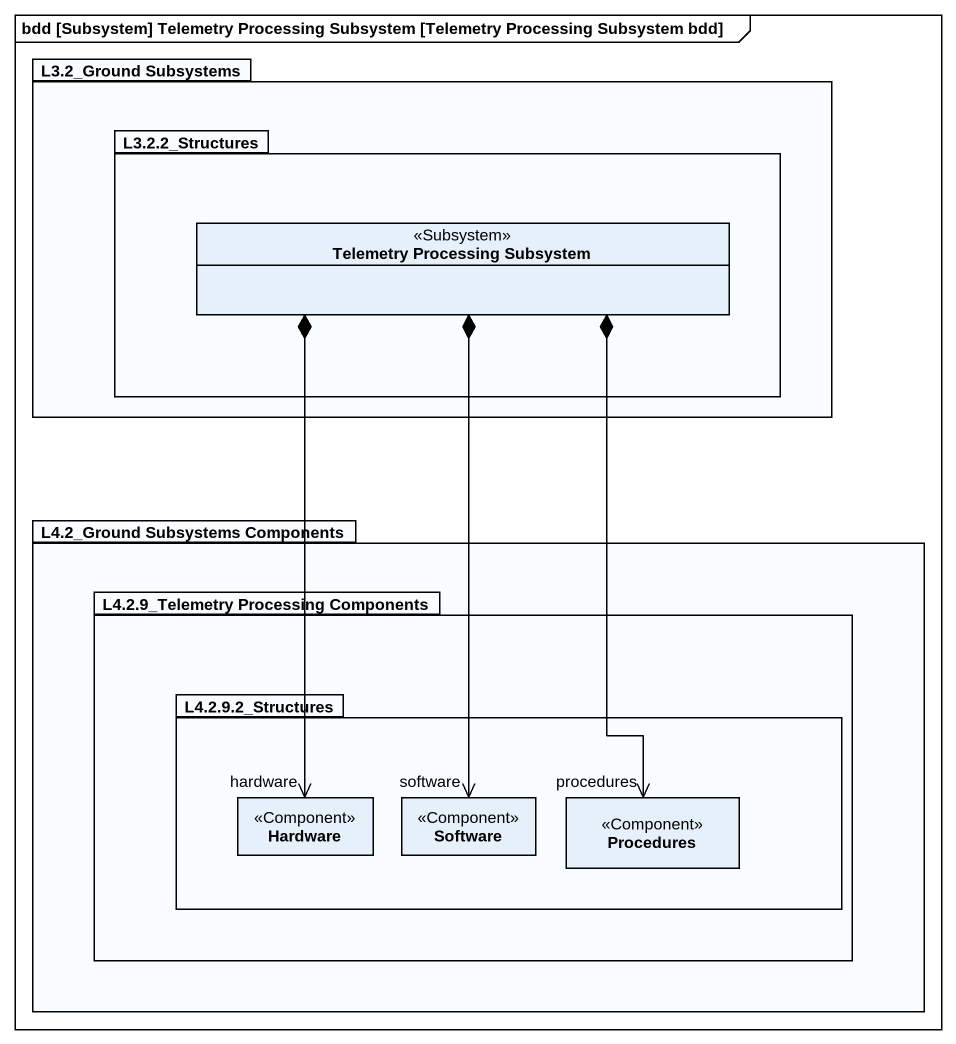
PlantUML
@startuml
mainframe bdd [Subsystem] Telemetry Processing Subsystem [Telemetry Processing Subsystem bdd]
hide circle
hide empty members
package "L3.2_Ground Subsystems" as L3_2_Ground_Subsystems {
  package "L3.2.2_Structures" as L3_2_2_Structures {
    class "Telemetry Processing Subsystem" as Telemetry_Processing <<Subsystem>>
  }
}
package "L4.2_Ground Subsystems Components" as L4_2_Ground_Subsystems {
  package "L4.2.9_Telemetry Processing Components" as L4_2_9_Telemetry_Processing {
    package "L4.2.9.2_Structures" as L4_2_9_2_Structures {
      class Hardware <<Component>>
      class Software <<Component>>
      class Procedures <<Component>>
    }
  }
}
Telemetry_Processing *--> "hardware" Hardware
Telemetry_Processing *--> "software" Software
Telemetry_Processing *--> "procedures" Procedures
@enduml
